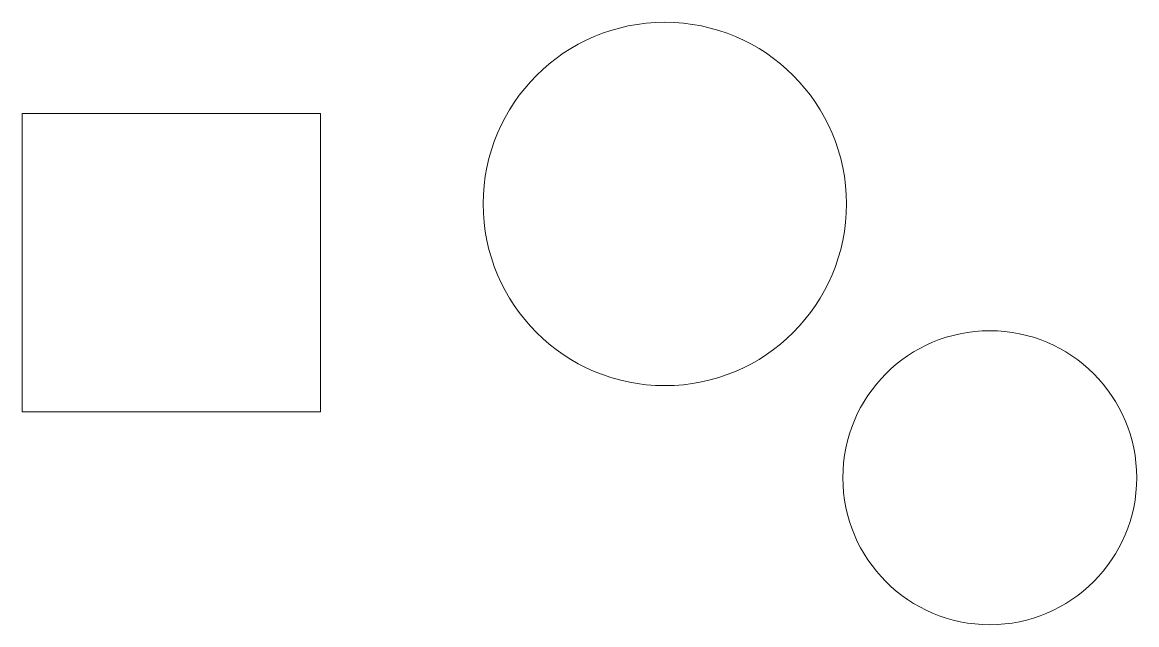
# Model space of a CAD drawing. Units: millimetres at full size, sheet at 1:50. Extents: x -5928 to 6113, y -4383 to 2123.
import ezdxf

# ---------------------------------------------------------------- set-up
doc = ezdxf.new("R2010")
doc.units = ezdxf.units.MM
doc.header["$LTSCALE"] = 50
doc.layers.add('0-0', color=7, linetype='Continuous', lineweight=9)

# ---------------------------------------------------------------- blocks, each defined once
blk = doc.blocks.new('sqr-circle-blocks')
at = {"layer": '0-0'}
blk.add_lwpolyline([(-2676.62, 1483.49), (543.77, 1483.49), (543.77, -1736.9), (-2676.62, -1736.9)], close=True, dxfattribs=at)
blk.add_circle((4265.7, 506.82), 1962.07, dxfattribs=at)

msp = doc.modelspace()

# ---------------------------------------------------------------- linework, layer by layer
at = {"layer": '0-0'}
msp.add_circle((4525.56, -2795.11), 1587.53, dxfattribs=at)

# ---------------------------------------------------------------- block references
msp.add_blockref('sqr-circle-blocks', (-3250.89, -345.5), dxfattribs=at)

doc.saveas('drawing.dxf')
